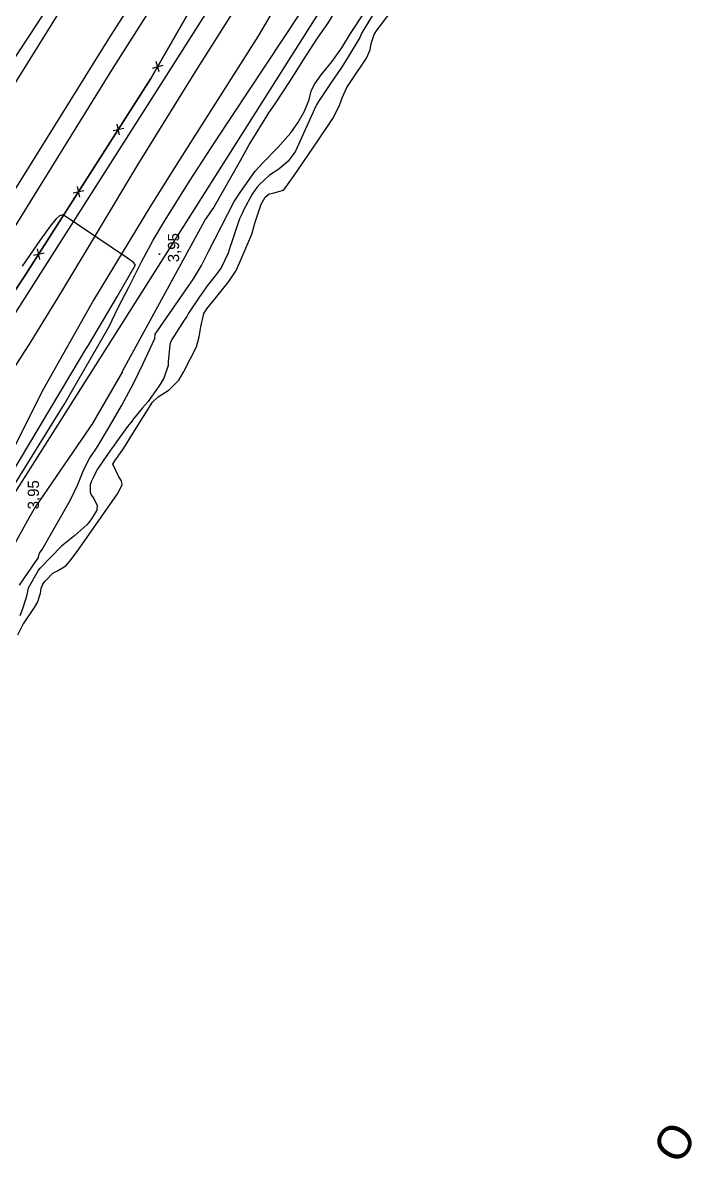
# Model space of a CAD drawing. Extents: x 731654 to 732244, y 4380181 to 4381208.
# Drawn here: x 731934.8 to 732025.7, y 4380524.4 to 4380676.7 of the extents above; entities that cross this region are included whole.
import ezdxf

# ---------------------------------------------------------------- set-up
doc = ezdxf.new("R2010")
doc.units = 0
doc.linetypes.add('DASHED', pattern=[0])
doc.linetypes.add('HIDDEN', pattern=[0])
doc.layers.get('0').update_dxf_attribs({"linetype": 'CONTINUOUS'})
for name, color, linetype in [('1', 7, 'CONTINUOUS'), ('14', 7, 'CONTINUOUS'), ('24', 7, 'CONTINUOUS'), ('39', 7, 'CONTINUOUS'), ('40', 7, 'CONTINUOUS'), ('44', 7, 'CONTINUOUS'), ('48', 7, 'CONTINUOUS'), ('50', 7, 'CONTINUOUS'), ('8', 7, 'CONTINUOUS'), ('9', 7, 'CONTINUOUS'), ('PATTERN_CLASS', 7, 'CONTINUOUS')]:
    doc.layers.add(name, color=color, linetype=linetype)

msp = doc.modelspace()

# ---------------------------------------------------------------- linework, layer by layer
at = {"layer": '1', "color": 0, "linetype": 'CONTINUOUS'}
for p, q in [((731952.12, 4380670.63), (731953.53, 4380671.03)), ((731953, 4380670.11), (731952.63, 4380671.52)), ((731947.72, 4380661.71), (731947.41, 4380663.13)), ((731946.87, 4380662.27), (731948.29, 4380662.6)), ((731941.54, 4380653.93), (731942.96, 4380654.26)), ((731942.39, 4380653.36), (731942.09, 4380654.79)), ((731937.06, 4380645.02), (731936.76, 4380646.44)), ((731936.21, 4380645.58), (731937.63, 4380645.91))]:
    msp.add_line(p, q, dxfattribs=at)
for points in [[(732034.36, 4380800.28), (732023.86, 4380783.87), (732013.34, 4380767.39), (732003.85, 4380752.34), (731994.34, 4380737.62), (731984.06, 4380721.16), (731972.63, 4380703.81), (731960.89, 4380684.96), (731951.9, 4380669.23), (731934.96, 4380642.69), (731923.21, 4380624.94), (731911.47, 4380606.25), (731902.51, 4380591.37)], [(731902.51, 4380591.37), (731911.47, 4380606.25), (731923.21, 4380624.94), (731934.96, 4380642.69), (731951.9, 4380669.23), (731960.89, 4380684.96), (731972.63, 4380703.81), (731984.06, 4380721.16), (731994.34, 4380737.62), (732003.85, 4380752.34), (732013.34, 4380767.39), (732023.86, 4380783.87), (732034.36, 4380800.28)]]:
    msp.add_lwpolyline(points, dxfattribs=at)
at = {"layer": '14', "color": 0, "linetype": 'CONTINUOUS'}
for points in [[(731905.61, 4380624.96), (731921.6, 4380649.1), (731940.17, 4380678.89), (731959.37, 4380708.86), (731981.35, 4380743.53), (731998.42, 4380770.46), (732016.52, 4380799.23), (732034.73, 4380827.82), (732052.79, 4380856.71), (732071.42, 4380885.67), (732086.08, 4380908.4), (732103.85, 4380936.36), (732128.36, 4380974.71), (732143.44, 4381000)], [(731912.51, 4380621.17), (731927.93, 4380645.08), (731946.51, 4380674.88), (731965.69, 4380704.83), (731987.68, 4380739.51), (732004.76, 4380766.46), (732022.86, 4380795.23), (732041.07, 4380823.82), (732059.12, 4380852.69), (732077.73, 4380881.62), (732092.4, 4380904.36), (732110.17, 4380932.33), (732134.74, 4380970.78), (732152.03, 4380999.76), (732152.17, 4381000)]]:
    msp.add_lwpolyline(points, dxfattribs=at)
at = {"layer": '24', "color": 0, "linetype": 'CONTINUOUS'}
for points in [[(731937.39, 4380601.59), (731937.47, 4380601.58), (731937.77, 4380601.98), (731938.79, 4380603.06), (731939.34, 4380603.31), (731940.52, 4380604.06), (731941.09, 4380604.67), (731942.04, 4380605.98), (731947.44, 4380613.66), (731948.07, 4380614.9), (731947.96, 4380615.4), (731947.59, 4380616.03), (731946.84, 4380617.66), (731947.1, 4380618.09), (731948.31, 4380619.79), (731949.48, 4380621.75), (731952.14, 4380625.92), (731952.89, 4380626.65), (731954.34, 4380627.57), (731955.66, 4380628.86), (731956.25, 4380629.94), (731957.98, 4380633.35), (731958.37, 4380634.67), (731958.57, 4380636.03), (731959, 4380637.8), (731959.38, 4380638.42), (731960.19, 4380639.39), (731962.33, 4380642.06), (731963.29, 4380643.54), (731963.79, 4380644.67), (731965.38, 4380648.42), (731965.39, 4380648.42), (731965.84, 4380650.03), (731966.65, 4380652.44), (731967.17, 4380653.34), (731967.7, 4380653.8), (731968.2, 4380653.88), (731969.62, 4380654.3), (731969.96, 4380654.69), (731971.07, 4380656.26), (731974.24, 4380660.89), (731976.21, 4380663.9), (731977.13, 4380665.6), (731977.46, 4380666.64), (731978.09, 4380668.02), (731978.74, 4380668.96), (731980.73, 4380671.96), (731981.21, 4380673.06), (731981.34, 4380673.89), (731981.73, 4380675.11), (731982.17, 4380675.73), (731984.04, 4380678.21)], [(731937.39, 4380601.59), (731937.4, 4380601.48), (731937.18, 4380601.04), (731937.1, 4380600.35), (731936.77, 4380599.25), (731936.31, 4380598.48), (731934.85, 4380596.28), (731934.07, 4380594.79)]]:
    msp.add_lwpolyline(points, dxfattribs=at)
at = {"layer": '39', "color": 0, "linetype": 'CONTINUOUS'}
msp.add_lwpolyline([(732138.29, 4380958.72), (732084.2, 4380873.63), (732030.91, 4380789.25), (731976.5, 4380705.14), (731922.83, 4380620.78), (731869.45, 4380536.25), (731815.74, 4380451.33), (731762.28, 4380366.57), (731709.68, 4380281.67), (731700, 4380266.52)], dxfattribs=at)
at = {"layer": '40', "color": 0, "linetype": 'CONTINUOUS'}
msp.add_lwpolyline([(732168.46, 4380994.14), (732149.24, 4380954.55), (731700, 4380244.54)], dxfattribs=at)
at = {"layer": '44', "color": 0, "linetype": 'CONTINUOUS'}
for points in [[(731940.33, 4380625.63), (731945.99, 4380635.44), (731946.32, 4380636.07), (731947.54, 4380638.61), (731948.96, 4380641.33), (731950.64, 4380644.69), (731952.21, 4380647.62), (731953.59, 4380649.92), (731957.06, 4380655.48), (731960.55, 4380660.86), (732042.59, 4380784.89)], [(731984.29, 4380691), (731975.5, 4380676.58), (731974.15, 4380674.63), (731972.24, 4380671.73), (731970.43, 4380668.83), (731968.46, 4380665.82), (731967.64, 4380664.64), (731967.63, 4380664.63), (731967.35, 4380664.19), (731965.13, 4380660.56), (731963.85, 4380658.23), (731960.3, 4380652.04), (731959.17, 4380650.39), (731959.05, 4380650.21), (731948.05, 4380630.04), (731948.07, 4380629.94), (731944, 4380622.96)], [(731936.83, 4380605.12), (731937.04, 4380605.73), (731937.36, 4380606.25), (731939.17, 4380609.34), (731941.16, 4380612.88), (731942.14, 4380614.92), (731942.94, 4380616.92), (731943.71, 4380618.39), (731944.72, 4380619.94), (731946.39, 4380622.67), (731947.97, 4380625.46), (731949.63, 4380628.54), (731950.89, 4380631.12), (731952.45, 4380634.46), (731952.47, 4380635.01), (731952.49, 4380635.05), (731952.8, 4380635.48), (731957.62, 4380642.42), (731958.67, 4380644.21), (731959.6, 4380646.1), (731963.04, 4380652.79), (731963.92, 4380654.1), (731965.86, 4380656.83), (731966.95, 4380658.05), (731968.87, 4380660.01), (731970.62, 4380661.98), (731971.54, 4380663.29), (731972.37, 4380664.78), (731973, 4380666.28), (731973.37, 4380667.65), (731973.83, 4380668.53), (731974.68, 4380669.73), (731976.08, 4380671.46), (731977.41, 4380673.34), (731978.59, 4380675.25), (731980.33, 4380677.88)], [(731981.63, 4380677.82), (731980.35, 4380675.78), (731980.09, 4380675.33), (731979.82, 4380674.73), (731978.27, 4380672.13), (731977.91, 4380671.54), (731977.37, 4380670.71), (731976.32, 4380669.14), (731976.02, 4380668.71), (731975.37, 4380667.76), (731974.3, 4380666.14), (731974.04, 4380665.71), (731973.93, 4380665.51), (731971.24, 4380659.5), (731970.93, 4380659.07), (731970.27, 4380658.19), (731969.26, 4380657.33), (731968.86, 4380657.02), (731967.76, 4380656.29), (731966.4, 4380655.06), (731966.07, 4380654.65), (731965.45, 4380653.78), (731964.33, 4380651.73), (731964.13, 4380651.26), (731963.77, 4380650.48), (731962.66, 4380647.26), (731962.52, 4380646.75), (731962.25, 4380645.87), (731961.35, 4380644), (731961.04, 4380643.57), (731960.48, 4380642.83), (731959.44, 4380641.5), (731959.15, 4380641.09), (731958.4, 4380640.02), (731956.95, 4380637.84), (731956.69, 4380637.4), (731956.36, 4380636.91), (731954.69, 4380634.32), (731954.49, 4380633.85), (731954.42, 4380633.59), (731954.23, 4380631.33), (731954.2, 4380630.85), (731953.62, 4380629.13), (731953.37, 4380628.69), (731953, 4380628.11), (731951.82, 4380626.41), (731951.52, 4380626.01), (731950.78, 4380625.17), (731949.58, 4380623.69), (731949.26, 4380623.28), (731948.78, 4380622.66), (731947.29, 4380620.61), (731946.99, 4380620.19), (731946.53, 4380619.53), (731945.03, 4380617.39), (731944.73, 4380616.94), (731944.59, 4380616.67), (731944.14, 4380615.71), (731943.92, 4380615.27), (731943.79, 4380614.86), (731943.77, 4380613.92), (731943.97, 4380613.46), (731944.29, 4380613.05), (731944.72, 4380612.13), (731944.7, 4380611.62), (731944.66, 4380611.48), (731943.96, 4380610.31), (731943.66, 4380609.9), (731943.33, 4380609.51), (731942.14, 4380608.44), (731941.74, 4380608.11), (731939.94, 4380606.69), (731937.07, 4380603.71)], [(731932.81, 4380615.61), (731942.62, 4380632.06), (731942.94, 4380632.59), (731943.55, 4380633.57), (731947.45, 4380640.12), (731947.48, 4380640.21), (731949.86, 4380644.29), (731949.53, 4380644.67), (731948.79, 4380645.19), (731940.18, 4380651.01), (731939.7, 4380650.84), (731939.22, 4380650.42), (731938.46, 4380649.48), (731937.06, 4380647.56), (731934.68, 4380644.15)], [(731856.01, 4380496.13), (731924.51, 4380598.03), (731925.04, 4380599.17), (731926.55, 4380602.21), (731928.13, 4380605.19), (731929.68, 4380608.29), (731930.93, 4380610.48), (731932.47, 4380612.98), (731940.33, 4380625.63)], [(731944, 4380622.96), (731943.98, 4380622.92), (731943.69, 4380622.52), (731936.46, 4380611.91), (731935.42, 4380610.11), (731933.68, 4380606.94)], [(731936.83, 4380605.12), (731936.83, 4380605.12), (731936.54, 4380604.71), (731934.32, 4380601.44)], [(731934.84, 4380598.46), (731935.35, 4380600.17), (731935.54, 4380601.12), (731936.84, 4380603.37), (731937.07, 4380603.71)], [(731934.43, 4380597.42), (731934.8, 4380598.36), (731934.84, 4380598.46)]]:
    msp.add_lwpolyline(points, dxfattribs=at)
msp.add_point((731937.07, 4380603.71), dxfattribs=at)
at = {"layer": '8', "color": 0, "linetype": 'DASHED'}
msp.add_lwpolyline([(731922.39, 4380613.02), (731926.52, 4380619.44), (731930, 4380624.88), (731935.91, 4380634.06), (731940.01, 4380640.75), (731944.75, 4380648.67), (731950.14, 4380657.69), (731957.9, 4380670.21), (731964.08, 4380679.98), (731972.73, 4380693.39), (731981.07, 4380706.17), (731990.49, 4380720.44), (731997.71, 4380732.83), (732006.09, 4380745.92), (732015.54, 4380760.03), (732025.25, 4380773.61), (732031.21, 4380781.91)], dxfattribs=at)
at = {"layer": '8', "color": 0, "linetype": 'CONTINUOUS'}
msp.add_lwpolyline([(732027.08, 4380768.46), (732018.7, 4380756.38), (732010.06, 4380743.83), (732002.56, 4380732.81), (731995.43, 4380721.48), (731985.9, 4380706.07), (731975.14, 4380690.13), (731966.28, 4380674.98), (731955.72, 4380658.36), (731951.91, 4380652.26), (731944.23, 4380639.59), (731937.52, 4380627.64), (731929.52, 4380611.84), (731926.93, 4380606.95)], dxfattribs=at)
at = {"layer": '9', "color": 0, "linetype": 'HIDDEN'}
for points in [[(732155.09, 4381000), (732143.69, 4380981.19), (732132.76, 4380963.15), (732121.11, 4380944.59), (732107.28, 4380922.65), (732087.25, 4380891.91), (732071.63, 4380867.92), (732053.42, 4380839.11), (732039.42, 4380816.86), (732021.6, 4380789.76), (732009.12, 4380769.76), (731993.42, 4380744.73), (731982.13, 4380726.16), (731969.16, 4380705.36), (731958.16, 4380688.52), (731946.86, 4380670.71), (731935.73, 4380652.69), (731923.73, 4380633.31), (731914.56, 4380618.69)], [(731904.28, 4380625.85), (731912.93, 4380639.65), (731922.69, 4380655.48), (731931.08, 4380668.04), (731941, 4380683.09), (731952.53, 4380701.36), (731961.44, 4380715.78), (731972.31, 4380733.92), (731985.32, 4380754.59), (731993.93, 4380767.87), (732004.45, 4380784.41), (732016.99, 4380803.92), (732025.73, 4380817.64), (732034.62, 4380831.54), (732042.46, 4380844.61), (732051.23, 4380858.21), (732057.4, 4380867.54), (732067.46, 4380883.19), (732079.42, 4380901.87), (732091.99, 4380922.14), (732099.87, 4380934.84), (732106.17, 4380944.42), (732118.07, 4380963.88), (732125.76, 4380976.16)]]:
    msp.add_lwpolyline(points, dxfattribs=at)
at = {"layer": 'PATTERN_CLASS', "color": 0, "linetype": 'CONTINUOUS'}
msp.add_lwpolyline([(732034.36, 4380800.28), (732023.86, 4380783.87), (732013.34, 4380767.39), (732003.85, 4380752.34), (731994.34, 4380737.62), (731984.06, 4380721.16), (731972.63, 4380703.81), (731960.89, 4380684.96), (731951.9, 4380669.23), (731934.96, 4380642.69), (731923.21, 4380624.94), (731911.47, 4380606.25), (731902.51, 4380591.37)], dxfattribs=at)

# ---------------------------------------------------------------- texts
at = {"layer": '48', "color": 0, "linetype": 'CONTINUOUS'}
for s, p in [(' 3,95', (731955.68, 4380644.09)), ('.', (731953.16, 4380645.46)), (' 3,95', (731936.95, 4380611.04))]:
    msp.add_text(s, height=1.5, rotation=90, dxfattribs=at).set_placement(p)
at = {"layer": '50', "color": 0, "linetype": 'CONTINUOUS'}
msp.add_text('M  A  R                                            M  E  D  I    T  E  R  R  A  N   E  O', height=4.5, rotation=57.172, dxfattribs=at).set_placement((731925.36, 4380373.17))

# ---------------------------------------------------------------- meshes
at = {"color": 0, "linetype": 'CONTINUOUS'}
mesh = msp.add_polyface(dxfattribs=at)
corners = [(731962.5, 4380181), (731654.5, 4381207.5), (732244, 4380181), (732244, 4381207.5), (731654.5, 4380181)]
mesh.append_faces([[corners[k] for k in face] for face in [(0, 1, 4), (1, 0, 2, 3)]], dxfattribs={"vtx0": -1, "color": 0})
mesh = msp.add_polyface(dxfattribs=at)
corners = [(732234, 4380191), (731962.5, 4381011), (731962.5, 4380191), (731664.5, 4381011), (732234, 4381011), (731664.5, 4380191)]
mesh.append_faces([[corners[k] for k in face] for face in [(1, 0, 4), (2, 3, 5)]], dxfattribs={"vtx0": -1, "color": 0})
mesh.append_faces([[corners[k] for k in face] for face in [(0, 1, 3, 2)]], dxfattribs={"vtx0": -1, "vtx2": -1, "color": 0})

doc.saveas('drawing.dxf')
